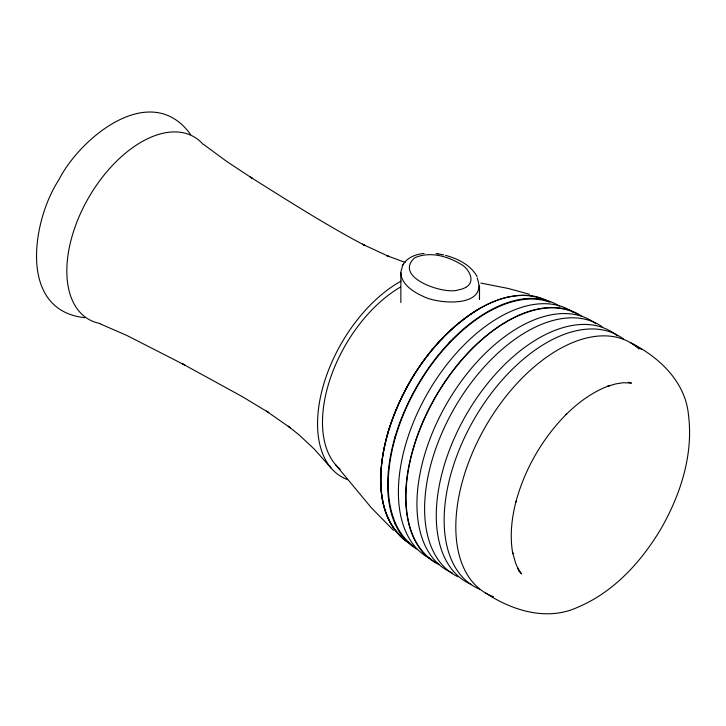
<?xml version="1.0" encoding="UTF-8"?>
<svg xmlns="http://www.w3.org/2000/svg" width="726" height="726" viewBox="0 0 726 726"><rect width="100%" height="100%" fill="white"/><g stroke="black" fill="none" stroke-linecap="round" stroke-linejoin="round"><path stroke-width="1.09" d="M479.487 298.94L479.487 285.509M387.793 433.658L388.374 431.661M394.654 438.268L395.243 436.244M402.24 267.558C397.975 275.889 404.7 284.737 411.252 289.52A59.042 34.086 0 0 0 422.695 296.126C437.733 304.421 488.87 308.087 477.127 277.967M402.032 266.841C405.489 258.084 415.317 254.164 424.093 253.456M402.803 265.153L403.13 264.591M403.284 264.328L403.611 263.774M549.038 301.771A139.437 80.504 -60 0 0 479.314 308.704C434.565 335.82 403.611 382.194 388.247 431.571C377.683 467.635 373.409 517.52 407.912 542.249M479.314 308.704C434.575 335.857 403.629 382.194 388.247 431.571C377.602 467.834 373.364 518.509 408.774 542.749M441.671 339.196L443.105 337.69M449.085 342.826L450.537 341.311M465.729 287.378C476.528 281.624 468.56 267.83 460.284 263.901C447.08 255.979 429.302 251.123 414.619 257.866C392.92 277.668 444.657 295.001 458.269 289.919A18.096 10.445 0 0 0 465.765 287.396M523.782 298.903L525.234 298.749M516.422 295.736L507.41 297.188A139.437 80.404 -60.1 0 0 395.361 411.733A139.437 80.404 -60.1 0 0 408.021 542.349M85.178 317.698C17.515 310.91 32.371 220.395 58.561 180.329C80.06 137.568 150.935 79.37 190.675 134.573M436.027 253.61L438.114 253.882M437.95 253.855L443.758 254.926M480.857 283.067L508.064 288.44L529.526 294.266M628.253 382.275L631.493 383.056L623.035 382.729L615.539 383.963L607.825 386.205L609.74 385.542C593.024 391.505 578.45 402.304 565.899 414.673L566.634 413.956C542.449 438.295 524.735 469.06 515.814 502.183L516.059 501.185C511.658 518.264 509.607 536.296 512.828 553.775L512.438 551.778L515.623 563.24L518.663 569.983L517.529 567.75L521.567 573.885L518.509 570.727M445.564 255.37C457.879 258.71 470.729 264.999 477.145 276.597M405.117 262.376L386.531 255.552L389.281 256.677L362.501 244.226L365.06 245.551C325.566 224.797 287.977 200.639 250.171 176.99L252.657 178.569L226.811 161.517L203.543 144.392M100.161 323.86L126.66 335.367L184.939 365.124L182.362 363.78L242.175 396.568L268.792 412.658L266.369 411.116L290.582 428.004L288.24 426.189L299.402 435.173L314.403 449.24L331.392 468.379M485.767 593.124C512.547 610.738 547.277 621.447 577.932 607.163C614.278 591.817 642.002 561.062 661.658 527.602C680.752 493.798 693.448 454.376 688.502 415.218C685.516 381.631 659.017 356.911 630.395 342.627M632.219 343.734L641.539 349.342M393.528 530.325L371.494 507.946L335.639 464.776M395.243 524.29L394.654 522.947M388.374 518.8L387.793 517.475M479.487 286.071L479.487 299.303M400.852 272.795L400.852 302.56M493.526 596.727A144.619 83.499 -60 0 1 486.692 424.529A144.619 83.499 -60 0 1 639.016 348.97M479.568 589.149A144.655 83.408 -60.1 0 1 474.033 419.365A144.655 83.408 -60.1 0 1 623.643 339.169M471.691 584.611A144.655 83.408 -60.1 0 1 467.054 413.294A144.655 83.408 -60.1 0 1 617.381 335.929M452.234 572.832A144.147 83.118 -60.1 0 1 446.717 403.647A144.147 83.118 -60.1 0 1 595.801 323.732M458.079 576.798A144.456 83.29 -60.1 0 1 454.44 408.094A144.456 83.29 -60.1 0 1 602.172 326.791M437.27 563.258A142.968 82.437 -60.1 0 1 434.62 398.719A142.968 82.437 -60.1 0 1 578.277 314.54M571.934 311.427A142.55 82.192 -60.1 0 1 573.622 312.552M429.61 558.367A142.55 82.192 -60.1 0 1 426.97 394.309A142.55 82.192 -60.1 0 1 570.2 310.374M438.903 564.492A143.349 82.655 -60.1 0 1 435.301 397.068A143.349 82.655 -60.1 0 1 581.898 316.4M413.82 546.397A140.191 80.831 -60.1 0 1 415.481 389.671A140.191 80.831 -60.1 0 1 549.963 302.225M516.413 295.772A139.927 80.786 -60 0 1 546.215 300.727M416.824 549.128A140.889 81.239 -60.1 0 1 417.677 384.943A140.889 81.239 -60.1 0 1 559.229 306.036M340.195 469.25A110.452 63.77 -60 0 1 329.985 379.408A110.452 63.77 -60 0 1 400.543 287.042M347.527 479.614A115.788 66.901 -60 0 1 322.589 388.201A115.788 66.901 -60 0 1 401.042 281.134M99.979 323.497A105.343 60.857 -60 0 1 88.581 197.744A105.343 60.857 -60 0 1 203.28 144.538"/></g></svg>
